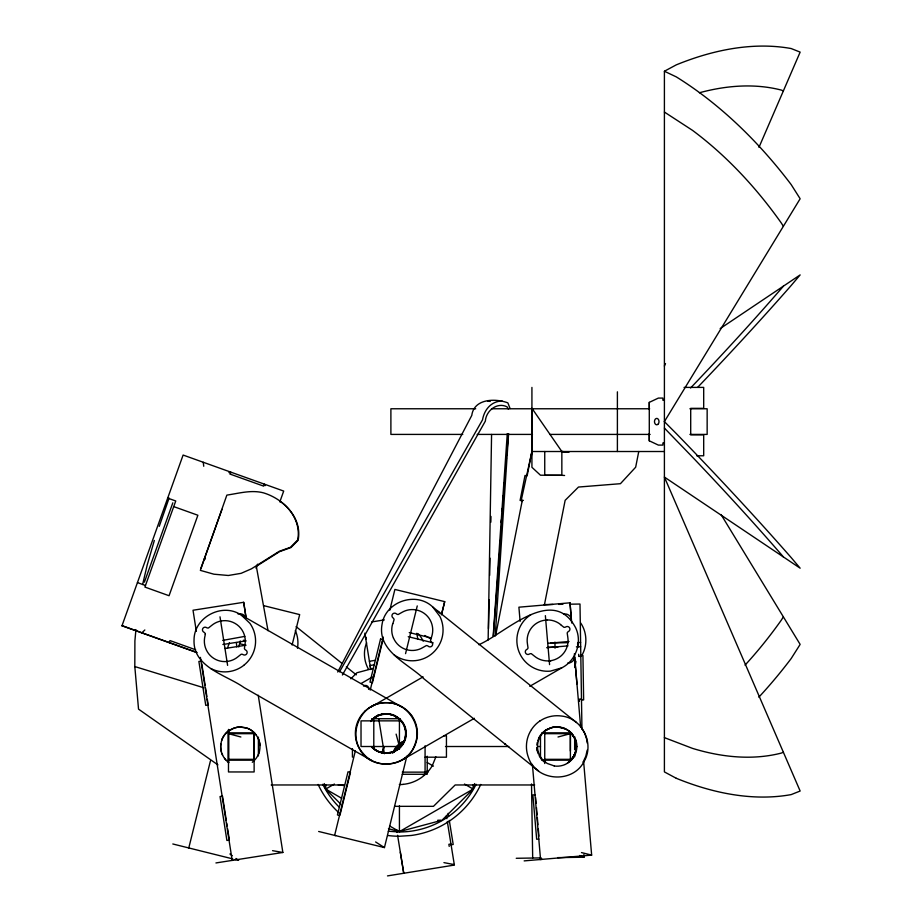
<?xml version="1.0" encoding="UTF-8"?>
<svg xmlns="http://www.w3.org/2000/svg" width="922" height="922" viewBox="0 0 922 922"><rect width="100%" height="100%" fill="white"/><g stroke="black" fill="none" stroke-linecap="round" stroke-linejoin="round"><path stroke-width="1.38" d="M228.437 762.298L228.437 730.95M228.483 730.835L228.483 771.956L254.126 771.956L254.126 733.682L228.483 733.682L240.873 737.001M373.79 746.509L373.79 749.356L373.79 720.866M522.209 501.58L522.209 500.784L520.1 500.427L525.021 475.464L527.13 475.821L531.925 451.515L531.925 408.262L561.844 451.515L561.844 475.303L564.587 475.487M570.384 750.992L570.384 733.682L544.741 733.682M664.405 400.229L662.895 400.229L662.895 398.085L658.366 398.085L649.295 402.361L649.284 410.002L649.295 440.82L658.366 445.096L662.895 445.096L662.895 442.963L664.405 442.963M217.938 764.891L138.531 709.133L134.808 666.56L134.9 640.917L135.926 629.565M236.389 642.542L236.758 646.91M488.141 640.006L491.576 434.458M488.487 628.597L489.121 599.842M489.663 575.397L490.043 558.156M490.838 522.209L490.965 516.458M495.218 635.984L508.598 433.674L493.362 635.961M493.189 635.949L507.284 433.605M501.142 522.567L501.384 519.697M502.087 511.088L502.317 508.229M502.905 501.061L503.377 495.321M503.85 489.582L504.438 482.413M504.795 478.115L505.383 470.946M505.729 466.647L506.432 458.038M506.674 455.168L508.437 433.663M531.118 458.326L531.925 451.515L664.405 451.515M366.092 637.644L365.907 639.153L365.239 635.189M587.21 750.128L585.896 755.844M574.798 667.47L575.973 661.512L573.634 658.815M495.644 635.477L522.209 500.784M544.36 605.12L565.151 500.335L578.486 487.047L620.437 483.693L635.661 467.212L638.762 451.515M532.374 449.429L521.345 499.839L523.373 500.416M256.351 566.281L279.666 551.598L290.926 547.564L298.117 540.292C302.566 517.968 283.434 498.825 263.473 492.855C251.337 489.64 238.913 493.362 226.858 495.102L200.351 570.372L213.904 574.199L228.345 575.489L241.115 573.334L251.452 568.816L279.216 551.333L290.476 547.299L297.668 540.027C300.768 525.01 292.493 509.912 280.323 501.464M142.622 584.525L147.174 565.105L154.331 540.476M335.585 835.62L334.628 835.378L355.339 750.888M370.229 690.094L383.229 637.021M389.81 610.191L394.893 589.435L444.704 601.64L441.511 614.651M340.218 814.161L350.452 772.382L348.02 771.783L337.44 814.956L339.872 815.544M405.553 653.652L417.251 605.915M318.655 831.471L384.439 847.583L406.821 756.271M188.78 847.952L210.447 760.857M238.775 646.944L240.273 640.928M235.052 859.465L238.66 859.857M292.101 645.02L299.673 614.605L263.727 605.662M435.887 756.847L432.28 765.698A38.205 38.205 0 0 1 417.078 780.219A37.86 37.86 0 0 1 403.214 784.357M441.454 614.628L444.704 601.64M388.45 828.694L399.433 831.632L442.007 820.234L473.17 789.071L474.634 783.573M382.526 751.418L384.071 747.074M366.633 642.841C363.026 651.37 364.052 661.42 368.546 669.407M159.252 526.347L169.095 498.076M231.272 472.686L229.255 471.972L229.002 472.663M121.981 625.773L183.109 455.053L283.699 491.069L279.827 501.902M144.408 582.162L172.817 502.824M169.256 642.565L169.971 640.583L195.66 649.779M230.592 472.052L229.878 474.035L263.68 486.136L264.384 484.154M200.961 568.113L221.995 509.37M265.213 485.629L265.467 484.937M227.469 648.131L229.405 642.715M256.062 568.24L257.526 564.183M392.841 623.71L394.086 619.653A2.651 2.651 0 0 0 393.187 618.051L392.991 617.878A2.639 2.639 0 0 1 392.449 614.259A2.639 2.639 0 0 1 396.045 613.579L396.495 613.925A2.651 2.651 0 0 0 398.258 614.467L401.957 612.369A20.526 20.526 0 0 1 411.224 609.592A20.365 20.365 0 0 1 432.441 626.649A20.526 20.526 0 0 1 431.761 636.33L430.505 640.387A2.651 2.651 0 0 0 431.404 642L431.6 642.15A2.639 2.639 0 0 1 432.141 645.78A2.639 2.639 0 0 1 428.534 646.46L428.096 646.115A2.651 2.651 0 0 0 426.333 645.573L422.633 647.67A20.526 20.526 0 0 1 413.367 650.448A20.365 20.365 0 0 1 393.498 638.059M664.405 366.057L665.488 363.545M758.956 147.37L800.146 52.116L791.168 48.543A407.962 225.867 -58.1 0 0 676.299 64.851L664.405 71.236L676.299 76.895A407.962 268.337 69.8 0 1 791.168 184.584L800.146 198.749L664.405 421.585M583.983 760.166L585.643 756.582M394.351 751.338L397.636 746.071L400.494 743.432A19.558 19.558 0 0 1 403.767 741.438M581.598 655.842C587.614 645.826 587.222 632.492 580.606 622.869M337.717 672.023L471.776 415.407C473.989 398.511 495.402 398.166 507.849 402.856L510.097 408.527M342.408 675.019L485.352 421.112C486.067 410.705 497.142 401.796 507.077 406.856L508.471 409.276M339.527 671.827L482.529 419.81C484.281 409.725 491.288 401.093 502.179 401.012M582.969 762.137L583.43 761.365M783.389 616.887L781.234 620.241A361.643 237.876 -69.8 0 1 745.034 665.142M783.389 286.166L781.234 288.69A361.643 37.641 -45.3 0 1 692.491 385.972L690.555 387.966M350.844 678.811L356.872 672.772L373.352 668.358M393.878 752.064L404.366 741.576M371.658 720.681L377.651 715.956M141.896 632.769L144.835 629.991M423.567 775.16L425.63 773.604M398.777 744.308L404.159 741.242M720.174 328.589L800.146 274.917L791.168 285.509A407.962 42.47 -45.3 0 1 697.793 387.205M411.604 715.495A30.633 30.633 0 0 0 397.981 704.857A30.91 30.91 0 0 0 386.779 702.668C361.343 701.239 346.107 734.684 362.968 753.159C375.611 769.432 403.767 767.104 413.344 748.699A30.91 30.91 0 0 0 417.366 732.172A30.633 30.633 0 0 0 416.571 726.409A30.91 30.91 0 0 0 411.592 715.391M529.758 686.325L561.705 667.885C575.939 660.844 582.497 642.173 575.662 627.824C552.831 584.214 504.945 633.61 478.795 644.709M370.609 707.243L423.094 676.863M361.343 683.363L372.407 676.979M340.783 804.145L325.708 789.071L334.409 784.046M474.381 718.296L401.98 760.074M389.603 825.962L399.433 831.632L473.17 789.071L473.17 784.806M545.259 730.524L552.048 727.458L555.897 726.939M561.705 667.885L550.33 671.147A30.864 30.864 0 0 1 528.755 664.808A30.633 30.633 0 0 1 517.161 644.743A30.864 30.864 0 0 1 519.57 627.801A30.622 30.622 0 0 1 530.911 614.64M783.389 752.271L781.234 753.101A361.643 200.224 58.1 0 1 692.491 748.376L664.405 737.635M558.006 737.001L570.384 733.682M238.268 727.101L234.453 727.896L227.907 731.423A19.742 19.742 0 0 0 221.706 740.343M380.383 714.711L387.782 713.985L391.608 714.723M391.573 752.41L384.174 753.136L380.36 752.398A19.558 19.558 0 0 1 377.951 751.511M222.686 640.398L244.803 636.387M371.693 621.935L384.347 619.895M369.411 661.281L375.035 660.359M374.309 664.808L370.091 665.5L370.748 669.568M450.95 843.976L448.876 844.31L449.21 846.419M450.72 844.875L453.198 844.483L449.302 820.419M387.505 875.9L454.373 865.067L447.308 821.479M246.174 618.178L243.685 602.297L193.021 610.237L196.328 631.34M238.037 613.994L238.994 613.845A6.408 6.408 0 0 1 245.425 616.795M222.894 644.49L245.413 640.963M224.968 648.489L246.07 645.181M201.353 661.051L198.875 661.443L205.744 705.353L208.222 704.961M229.025 840.138L226.904 840.472L220.035 796.55L222.513 796.17L226.282 820.246M215.932 862.946L282.858 852.47L258.241 695.223M200.408 657.398L232.194 860.399L233.162 860.249M236.332 727.412L240.193 726.997L247.511 728.345A19.742 19.742 0 0 1 256.143 734.949M386.502 753.113L393.821 751.741L397.278 749.966A19.558 19.558 0 0 0 404.528 741.553A19.719 19.719 0 0 0 406.095 730.789A19.558 19.558 0 0 0 395.561 716.083M571.732 623.053L570.003 602.815L518.902 607.195L520.123 621.393M563.549 614.087L564.518 614.006A6.408 6.408 0 0 1 567.514 614.467A6.454 6.454 0 0 1 570.753 617.406L571.294 618.823L570.003 602.815M547.737 643.326L569.024 641.505M546.688 647.705L567.975 645.884M549.282 661.316L550.641 661.201M567.733 663.056L568.713 662.976A6.408 6.408 0 0 0 572.746 661.074A6.454 6.454 0 0 0 574.279 658.55L574.579 657.063L576.965 683.928M535.371 794.729L532.87 794.948L536.673 839.239L538.805 839.055M539.946 859.546L542.274 859.339M524.157 860.894L591.647 855.109L583.614 761.422M553.949 727.101L557.833 726.962L565.036 728.829M582.992 857.241L583.972 857.218L583.926 854.487M544.383 604.59L552.923 604.463M558.628 604.371L562.893 604.302M570.015 604.187L579.996 604.037L581.955 729.025M550.688 642.957L567.779 642.692M577.748 642.542L580.595 642.496M547.899 647.279L557.868 647.129M576.388 646.829L580.664 646.76M580.434 655.53L582.935 655.496L583.638 699.936L581.494 699.971M580.814 656.383L578.705 656.418L578.67 654.274M581.482 699.107L579.385 699.141L579.419 701.285M516.239 858.29L541.156 857.898M557.672 857.633L583.972 857.218L579.638 855.512M684.055 387.401L703.693 387.401L703.693 408.342L690.705 408.342L690.705 434.838L703.693 434.838L703.693 455.779L696.686 455.779M475.706 408.769L390.893 408.769L390.893 434.412L462.763 434.412M491.518 408.769L649.641 408.769M689.898 408.769L707.151 408.769L707.151 434.412L689.898 434.412M477.147 434.412L532.478 434.412M549.743 434.412L650.16 434.412M371.658 718.722L400.136 718.722M400.863 720.866L361.021 720.866L361.021 746.509L399.433 746.509L396.114 734.119M228.483 732.829L254.126 732.829L254.126 760.177L228.483 760.177M541.894 732.829L570.395 732.829L570.395 760.177L541.894 760.177M443.597 735.814L446.444 735.814L446.444 757.193L425.077 757.193M504.576 744.031L505.567 744.031M445.487 746.509L508.817 746.509M537.595 746.509L540.476 746.509M228.483 759.325L254.126 759.325M544.741 759.325L570.384 759.325M402.292 772.14L427.923 772.14M402.211 774.284L425.906 774.284M271.195 784.968L343.699 784.968L344.471 785.567L338.27 784.968M534.679 784.968L455.168 784.968L433.467 806.335L394.651 806.335M437.743 820.234L440.589 820.234M388.277 831.241L399.433 831.978A85.481 85.481 0 0 0 476.098 784.311M272.555 850.672L282.858 852.47M487.542 400.92L490.216 401.462M443.931 862.623L454.292 864.594M204.396 558.755L205.433 558.997M409.264 632.561L431.404 637.989M408.239 636.71L433.144 642.818M554.295 765.94L547.276 763.474L544.13 761.18A19.558 19.558 0 0 1 538.252 751.764A19.719 19.719 0 0 1 537.63 744.503A19.569 19.569 0 0 1 547.622 729.348M591.06 854.959L591.647 855.109L581.494 852.585M243.385 640.237L246.151 640.928M239.582 643.694L245.114 645.066M172.806 843.976L232.724 858.889M379.772 752.122L382.261 752.871M134.808 666.56L203.658 687.72M167.689 498.099L175.745 500.98L144.915 587.072L169.06 595.727L197.873 515.248L173.728 506.604M137.436 582.6L145.492 585.482M122.027 625.646L197.135 652.546M121.854 625.727L196.374 652.407M783.389 90.875L781.234 90.056A361.643 200.224 -58.1 0 0 699.441 92.753M364.974 711.139A30.933 30.933 0 0 0 358.047 720.923A30.633 30.633 0 0 0 355.708 738.061A30.91 30.91 0 0 0 359.453 748.825C371.001 771.53 407.582 767.876 415.061 744.008C422.76 724.899 406.59 701.734 385.857 702.714A30.91 30.91 0 0 0 369.561 707.554M401.416 706.805L241.38 615.158C222.698 602.147 194.139 616.922 194.046 639.718C192.721 667.528 226.224 674.812 244.007 687.547C286.546 711.83 328.958 736.321 371.543 760.5M375.196 750.001L378.527 751.753M676.299 778.306L664.405 771.91L664.405 71.236M424.8 635.489L430.735 638.865M427.22 762.54L433.432 766.124M464.469 784.046L473.17 789.071M324.244 783.573L325.708 789.071L341.682 798.291M395.042 715.968L398.316 718.065L403.179 723.689A19.765 19.765 0 0 1 405.588 730.501A19.569 19.569 0 0 1 404.078 741.519A19.765 19.765 0 0 1 402.142 744.907A19.569 19.569 0 0 1 396.598 750.047M375.623 841.959L384.439 847.583M664.405 112.058L692.491 130.348A361.643 237.876 69.8 0 1 781.234 222.905L783.389 226.259M531.418 729.682A30.633 30.633 0 0 0 526.427 746.244A30.91 30.91 0 0 0 528.444 757.469C536.304 781.695 573 783.804 584.11 761.411C594.713 743.731 582.358 718.33 561.74 716.06A30.91 30.91 0 0 0 544.879 718.284A30.633 30.633 0 0 0 539.739 721.177M229.912 853.979L232.24 855.685M236.032 858.486L238.544 860.33M576.457 722.537L432.741 606.976C416.26 591.129 385.592 601.432 382.1 624.056C376.856 651.266 408.181 663.448 424.005 678.88C462.21 709.537 500.277 740.331 538.552 770.896M241.38 615.158L249.931 623.341A30.864 30.864 0 0 1 255.313 645.181A30.633 30.633 0 0 1 243.788 665.292M296.1 626.637L341.912 663.333M346.338 666.883L356.307 674.858M399.652 719.437L393.429 715.368L389.695 714.25A19.569 19.569 0 0 0 382.111 714.308M372.304 747.684L374.228 749.229M568.736 730.581L571.64 733.163L575.558 739.479M560.53 624.632L563.861 627.26A2.651 2.651 0 0 0 565.682 627.006L565.912 626.879A2.639 2.639 0 0 1 569.485 627.686A2.639 2.639 0 0 1 568.816 631.282L568.332 631.582A2.651 2.651 0 0 0 567.191 633.034L567.802 637.24A20.526 20.526 0 0 1 567.042 646.887A20.365 20.365 0 0 1 543.461 660.486A20.526 20.526 0 0 1 534.691 656.349L531.36 653.71A2.651 2.651 0 0 0 529.528 653.975L529.309 654.101A2.639 2.639 0 0 1 525.736 653.283A2.639 2.639 0 0 1 526.404 649.687L526.888 649.399A2.651 2.651 0 0 0 528.029 647.947L527.419 643.74A20.526 20.526 0 0 1 528.168 634.094A20.365 20.365 0 0 1 537.376 622.765A20.365 20.365 0 0 1 546.953 620.033M664.405 421.642L676.299 433.594A407.962 42.47 45.3 0 1 791.168 557.58L800.146 568.183L664.405 477.077L800.146 791.03L791.168 794.603A407.962 225.867 58.1 0 1 676.299 778.295M664.405 428.085L692.491 457.128A361.643 37.641 45.3 0 1 781.234 554.399L783.389 556.934M432.741 606.976L439.886 616.392A30.864 30.864 0 0 1 441.788 638.796A30.633 30.633 0 0 1 436.267 649.295A30.633 30.633 0 0 1 427.209 656.948A30.864 30.864 0 0 1 410.613 660.751A30.622 30.622 0 0 1 394.236 654.931M418 633.552L420.294 636.215A30.864 30.864 0 0 1 423.175 641.193M571.582 733.267L573.726 736.286M581.794 728.299L584.675 733.29M721.073 514.58L800.146 644.397L791.168 658.562A407.962 268.337 -69.8 0 1 758.852 697.17M245.448 616.806L246.093 618.189L243.685 602.297M584.859 733.705L586.68 739.202M256.466 567.111L268.025 630.706M448.15 813.342L448.611 816.177M416.825 633.264L417.758 639.015M446.398 815.855L446.847 818.667M400.321 852.182L403.744 873.272L397.589 835.297M364.847 633.149L370.632 668.807M378.688 718.584L384.382 753.735M396.679 829.673L397.14 832.485M220.001 616.818L227.607 665.373M201.791 663.886L205.122 685.138M205.56 687.962L206.897 696.467M207.335 699.302L208.003 703.544M226.72 823.081L227.169 825.916M227.607 828.751L229.163 838.663M586.865 740.493L587.233 743.063M203.232 462.256L203.739 466.267M574.371 653.79L580.687 727.366M545.363 615.654L549.57 664.612M535.613 797.588L536.108 803.304M536.477 807.591L537.088 814.737M537.33 817.595L537.941 824.729M538.31 829.016L538.921 836.162M532.397 764.396L540.511 859.004M577.633 642.922L577.702 647.232M554.94 642.081L555.044 648.189M531.521 783.954L532.686 858.025M649.295 402.361L649.295 409.483M649.295 433.697L649.295 440.82M617.394 391.827L617.394 451.515M574.66 736.632L574.66 749.736M574.66 755.418L574.66 756.824M544.741 451.515L544.741 475.303L561.844 475.303L540.465 475.21L531.925 467.304L531.925 433.375M544.752 732.829L544.741 763.531M540.476 735.71L540.476 757.308M531.925 387.413L531.925 432.752M427.22 756.224L427.22 774.284M425.077 745.794L425.077 772.14M399.433 720.866L399.433 749.356M399.433 805.828L399.433 831.632M352.423 748.641L352.423 757.193M325.708 784.806L325.708 789.071M258.402 737.151L258.402 755.867M228.483 729.406L228.483 762.436M405.622 732.529A19.765 19.765 0 0 1 404.516 740.112M401.854 745.172A19.765 19.765 0 0 1 389.729 752.917M371.232 720.555A19.742 19.742 0 0 1 382.181 714.262M370.828 721.027A19.569 19.569 0 0 1 372.511 719.241M376.81 750.957A19.558 19.558 0 0 1 374.678 749.655M396.667 750.105A19.765 19.765 0 0 1 386.249 753.205M373.675 748.848A19.765 19.765 0 0 1 371.866 747.2M373.906 717.846A19.765 19.765 0 0 1 384.025 713.789M400.724 746.566A19.569 19.569 0 0 0 405.069 738.234A19.569 19.569 0 0 0 404.551 727.089M389.856 752.813A19.569 19.569 0 0 1 383.587 753.032M398.269 718.215A19.719 19.719 0 0 1 405.069 728.841M372.523 747.673A19.569 19.569 0 0 0 375.531 750.047L378.988 751.81L386.306 753.147A19.719 19.719 0 0 1 379.288 751.764A19.569 19.569 0 0 1 373.145 747.777M371.301 720.693A19.569 19.569 0 0 1 374.032 718.123M384.048 714.077A19.569 19.569 0 0 1 398.316 718.273M437.385 611.044A6.408 6.408 0 0 1 438.618 611.897A6.454 6.454 0 0 1 439.621 612.992M541.087 758.668A19.569 19.569 0 0 1 539.105 755.556M537.399 750.819A19.569 19.569 0 0 1 537.019 748.272M537.837 740.792A19.569 19.569 0 0 1 539.255 737.393M575.374 752.444A19.719 19.719 0 0 1 567.422 763.001M544.937 762.471A19.719 19.719 0 0 1 540.638 758.184M538.218 753.804A19.719 19.719 0 0 1 536.869 747.581M536.892 745.022A19.719 19.719 0 0 1 537.249 742.521M538.886 737.796A19.719 19.719 0 0 1 546.734 729.452M563.33 728.023A19.719 19.719 0 0 1 573.173 735.917M574.855 739.248A19.765 19.765 0 0 1 575.501 751.903M576.135 743.167A19.569 19.569 0 0 1 574.66 754.115A19.765 19.765 0 0 1 570.683 760.27M571.778 734.016A19.765 19.765 0 0 1 573.83 737.058M572.124 734.58A19.569 19.569 0 0 1 573.265 757.02M546.953 729.636A19.569 19.569 0 0 1 554.076 727.216M555.966 727.055A19.569 19.569 0 0 1 563.4 728.23M382.065 753.193A30.633 30.633 0 0 1 383.713 747.615M295.34 630.521A30.864 30.864 0 0 1 297.472 648.235M393.798 752.34A19.569 19.569 0 0 1 402.672 741.98M225.694 759.786A19.569 19.569 0 0 1 221.879 753.435M221.476 752.214A19.569 19.569 0 0 1 222.398 738.695M229.348 730.443A19.569 19.569 0 0 1 236.297 727.539M228.875 762.632A19.742 19.742 0 0 1 224.53 758.357M222.582 755.118A19.742 19.742 0 0 1 220.819 743.904M222.363 738.51A19.742 19.742 0 0 1 229.382 730.189M259.474 751.188A19.719 19.719 0 0 1 252.282 762.275M258.068 738.096A19.719 19.719 0 0 1 259.981 745.506M254.979 733.589A19.569 19.569 0 0 1 258.955 752.974M238.337 727.216A19.569 19.569 0 0 1 245.84 727.861M245.874 727.735A19.742 19.742 0 0 1 255.094 733.509M427.67 771.991A38.148 38.148 0 0 1 425.687 774.019M403.11 784.392A38.148 38.148 0 0 1 399.341 784.576M370.725 721.546A38.205 38.205 0 0 1 378.723 714.585M364.928 711.219A30.633 30.633 0 0 1 369.515 707.635M210.861 668.554A30.622 30.622 0 0 0 227.941 671.735A30.864 30.864 0 0 0 243.742 665.384M393.36 637.943A20.526 20.526 0 0 1 392.737 623.629M531.452 729.579A30.91 30.91 0 0 1 539.819 721.004M558.156 726.916A19.569 19.569 0 0 1 568.62 730.639M564.99 764.557A19.765 19.765 0 0 1 554.214 765.975M576.849 746.659A19.569 19.569 0 0 1 573.668 757.239A19.765 19.765 0 0 1 571.214 760.27A19.569 19.569 0 0 1 565.094 764.465M547.668 729.29A19.719 19.719 0 0 1 558.271 726.859M575.628 739.548A19.719 19.719 0 0 1 576.918 746.705M574.152 755.36A19.742 19.742 0 0 1 570.591 760.316M574.66 754.115A19.765 19.765 0 0 1 572.723 757.504A19.569 19.569 0 0 1 570.234 760.373M574.314 737.289A19.765 19.765 0 0 1 575.927 741.887M338.996 806.946A85.481 85.481 0 0 1 322.781 784.299M480.777 784.426A89.745 89.745 0 0 1 411.154 835.482L399.433 836.254A89.745 89.745 0 0 1 387.724 835.482M338.8 812.674A89.745 89.745 0 0 1 318.102 784.426M363.533 686.072A3.204 3.204 0 0 1 368.627 689.368M547.069 619.964A20.526 20.526 0 0 1 560.645 624.563M377.594 716.117A19.569 19.569 0 0 1 388.508 714.054M388.508 713.812A19.719 19.719 0 0 1 395.503 715.852M427.497 770.608A19.719 19.719 0 0 1 423.313 775.033M392.634 753.262A19.742 19.742 0 0 1 400.263 743.201A19.558 19.558 0 0 1 403.536 741.415M205.318 634.324L204.592 637.932A20.526 20.526 0 0 0 207.45 651.981A20.365 20.365 0 0 0 229.059 661.132A20.526 20.526 0 0 0 237.772 656.937L241.103 654.286A2.651 2.651 0 0 1 242.924 654.539L243.42 654.804A2.639 2.639 0 0 0 246.865 653.583A2.639 2.639 0 0 0 245.771 650.079L245.552 649.952A2.651 2.651 0 0 1 244.411 648.512L245.01 644.305A20.526 20.526 0 0 0 244.249 634.601A20.365 20.365 0 0 0 234.972 623.353A20.365 20.365 0 0 0 220.542 621.105A20.526 20.526 0 0 0 211.83 625.3L208.499 627.951A2.651 2.651 0 0 1 206.678 627.698L206.182 627.421A2.639 2.639 0 0 0 202.736 628.654A2.639 2.639 0 0 0 203.831 632.146L204.05 632.285A2.651 2.651 0 0 1 205.191 633.725L205.318 634.324M380.555 638.946L369.987 682.119L372.419 682.718L382.999 639.545L380.555 638.946M568.724 452.218L561.844 451.515L568.724 452.218M658.423 423.751A3.204 2.27 -90 0 0 657.225 418.473A3.204 2.27 -90 0 0 654.585 422.587A3.204 2.27 -90 0 0 658.423 423.751"/></g></svg>
